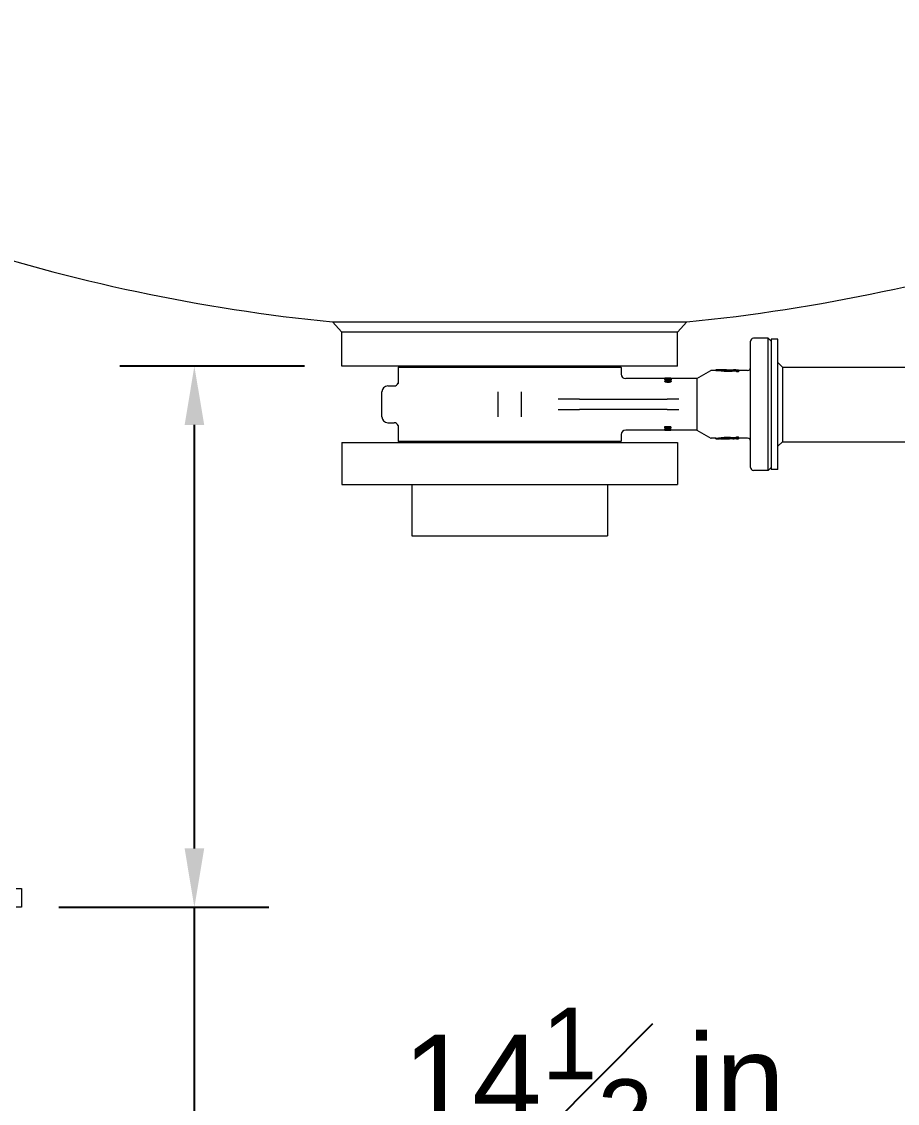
# Model space of a CAD drawing. Header units: inches. Extents: x 20 to 536, y 8 to 344.
# Drawn here: x 95.72 to 119.19, y 42.49 to 71.48 of the extents above; entities that cross this region are included whole.
import ezdxf

# ---------------------------------------------------------------- set-up
doc = ezdxf.new("R2010")
doc.units = ezdxf.units.IN
doc.header["$LTSCALE"] = 16
doc.header["$MEASUREMENT"] = 0
doc.layers.add('Dimension (ANSI)', color=7, linetype='Continuous', lineweight=25)
doc.layers.add('Visible (ANSI)', color=7, linetype='Continuous', lineweight=50)
doc.styles.add('MEMCOR Medium', font='arial.ttf')
doc.dimstyles.new('Default (ANSI)', dxfattribs={"dimscale": 16, "dimtxt": 0.15, "dimasz": 0.098425, "dimexe": 0.125, "dimexo": 0.0625, "dimgap": 0.031496, "dimtad": 0, "dimtih": 1, "dimtoh": 1, "dimdec": 4, "dimrnd": 1e-08, "dimzin": 3, "dimdsep": 46, "dimlunit": 5, "dimtxsty": 'MEMCOR Medium', "dimcen": 0.09, "dimdle": 0.393701, "dimclrd": 256, "dimclre": 256, "dimclrt": 256, "dimadec": 0, "dimazin": 1, "dimtfac": 0.8, "dimtofl": 0, "dimtmove": 0, "dimatfit": 3, "dimfxl": 1, "dimfrac": 1, "dimtolj": 1, "dimtzin": 4, "dimlwd": -1, "dimlwe": -1, "dimarcsym": 0})

# ---------------------------------------------------------------- blocks, each defined once
blk = doc.blocks.new('*D20')
at = {"layer": 'Defpoints', "color": 0, "transparency": 16777216}
for p in [(100.348, 62.243), (104.299, 62.243), (95.717, 47.744)]:
    blk.add_point(p, dxfattribs=at)
at = {"layer": 'Dimension (ANSI)', "transparency": 16777216}
for p, q in [((103.299, 62.243), (98.348, 62.243)), ((100.348, 49.319), (100.348, 60.669)), ((96.717, 47.744), (102.348, 47.744)), ((100.348, 40.7), (100.348, 47.744)), ((101.923, 40.7), (100.348, 40.7))]:
    blk.add_line(p, q, dxfattribs=at)
for points in [[(100.086, 60.669), (100.611, 60.669), (100.348, 62.243)], [(100.086, 49.319), (100.611, 49.319), (100.348, 47.744)]]:
    blk.add_solid(points, dxfattribs=at)
at = {"layer": 'Dimension (ANSI)', "transparency": 16777216, "char_height": 2.4, "attachment_point": 5, "style": 'MEMCOR Medium'}
for s, insert in [('\\A1; 14{\\H0.8x;\\S1#2;} in', (110.59, 43.132)), ('\\A1;[368.3 mm]', (110.59, 38.658))]:
    blk.add_mtext(s, dxfattribs=dict(at, insert=insert))
blk = doc.blocks.new('*D23')
at = {"layer": 'Defpoints', "color": 0, "transparency": 16777216}
for p in [(35.249, 156.991), (108.224, 156.991), (86.003, 47.744)]:
    blk.add_point(p, dxfattribs=at)
at = {"layer": 'Dimension (ANSI)', "transparency": 16777216}
for p, q in [((107.224, 156.991), (33.249, 156.991)), ((35.249, 155.416), (35.249, 97.173)), ((35.249, 49.319), (35.249, 88.193)), ((85.003, 47.744), (33.249, 47.744))]:
    blk.add_line(p, q, dxfattribs=at)
for points in [[(34.986, 155.416), (35.511, 155.416), (35.249, 156.991)], [(34.986, 49.319), (35.511, 49.319), (35.249, 47.744)]]:
    blk.add_solid(points, dxfattribs=at)
at = {"layer": 'Dimension (ANSI)', "transparency": 16777216, "char_height": 2.4, "attachment_point": 5, "style": 'MEMCOR Medium'}
for s, insert in [('\\A1; 109{\\H0.8x;\\S1#4;} in', (35.249, 95.131)), ('\\A1;[2774.9 mm]', (35.249, 90.641))]:
    blk.add_mtext(s, dxfattribs=dict(at, insert=insert))

msp = doc.modelspace()

# ---------------------------------------------------------------- linework, layer by layer
at = {"layer": 'Visible (ANSI)', "linetype": 'Continuous', "lineweight": 18}
for p, q in [((104.05038, 63.42994), (108.79923, 63.42994)), ((104.29923, 63.15601), (104.05038, 63.42994)), ((108.79923, 63.42994), (113.54808, 63.42994)), ((113.29923, 63.15601), (113.54808, 63.42994)), ((104.29923, 62.24347), (104.29923, 63.15601)), ((113.29923, 63.15601), (104.29923, 63.15601)), ((113.29923, 62.24347), (113.29923, 63.15601)), ((115.25592, 59.52709), (115.25592, 62.91261)), ((115.72836, 62.99135), (115.33466, 62.99135)), ((115.72836, 59.44835), (115.72836, 62.99135)), ((115.8071, 62.91261), (115.72836, 62.99135)), ((115.8071, 62.96985), (115.8071, 59.46985)), ((115.9864, 62.96985), (115.8071, 62.96985)), ((115.9864, 59.46985), (115.9864, 62.96985)), ((116.1114, 62.21985), (115.9864, 62.34485)), ((113.29923, 62.24347), (104.29923, 62.24347)), ((105.84647, 62.24347), (105.8071, 62.2041)), ((111.79135, 62.2041), (105.8071, 62.2041)), ((105.8071, 62.2041), (105.8071, 61.78803)), ((111.75198, 62.24347), (111.79135, 62.2041)), ((111.79135, 62.2041), (111.79135, 62.02693)), ((113.81788, 61.90882), (114.18836, 62.12272)), ((114.32915, 62.12536), (114.1982, 62.12536)), ((114.32915, 62.14269), (114.32915, 62.14544)), ((114.37679, 62.14544), (114.32915, 62.14544)), ((114.32915, 62.14269), (114.32915, 62.12255)), ((114.37679, 62.14544), (114.37679, 62.14484)), ((114.45395, 62.14544), (114.40671, 62.14544)), ((114.40671, 62.14544), (114.40671, 62.14458)), ((114.42677, 62.12054), (114.42677, 62.14073)), ((114.7802, 62.12914), (114.7802, 62.1087)), ((114.86025, 62.14544), (114.81301, 62.14544)), ((114.86025, 62.14544), (114.86025, 62.13446)), ((114.92954, 62.13954), (114.8819, 62.13954)), ((114.8819, 62.13369), (114.8819, 62.13954)), ((114.8819, 62.11426), (114.8819, 62.12448)), ((114.8819, 62.11426), (114.92954, 62.11426)), ((114.8819, 62.11426), (114.8819, 62.09347)), ((114.92954, 62.09347), (114.8819, 62.09347)), ((114.92954, 62.13954), (114.92954, 62.11426)), ((115.17718, 62.12536), (114.92954, 62.12536)), ((114.92954, 62.11426), (114.92954, 62.09347)), ((116.1114, 62.21985), (123.91045, 62.21985)), ((116.1114, 62.21985), (116.1114, 60.53435)), ((112.96171, 61.90882), (111.90946, 61.90882)), ((112.9583, 61.89557), (112.9583, 61.88331)), ((112.9583, 61.84987), (112.9583, 61.83671)), ((112.97819, 61.92006), (112.96171, 61.92006)), ((112.96171, 61.9124), (112.96171, 61.92006)), ((112.96171, 61.9124), (112.97819, 61.9124)), ((112.96171, 61.9124), (112.96171, 61.90058)), ((112.97819, 61.92006), (112.97819, 61.91825)), ((113.08637, 61.91825), (112.97819, 61.91825)), ((112.97819, 61.91622), (112.97819, 61.9124)), ((112.97819, 61.91622), (113.12365, 61.91622)), ((112.97819, 61.9124), (112.97819, 61.90502)), ((113.10115, 61.92006), (113.08637, 61.92006)), ((113.08637, 61.91825), (113.08637, 61.92006)), ((113.12365, 61.90434), (113.11114, 61.90434)), ((113.12365, 61.91791), (113.12365, 61.91622)), ((113.12365, 61.91622), (113.12365, 61.90434)), ((113.81788, 61.90882), (113.12365, 61.90882)), ((113.12639, 61.89557), (113.12639, 61.88331)), ((113.12639, 61.84987), (113.12639, 61.83671)), ((113.81788, 61.90882), (113.81788, 60.53087)), ((105.37423, 60.8852), (105.37423, 61.55449)), ((105.53171, 61.71197), (105.7023, 61.71197)), ((108.48427, 61.55185), (108.48427, 60.88784)), ((109.11419, 60.88784), (109.11419, 61.55185)), ((110.45633, 61.35764), (110.10166, 61.35764)), ((110.67278, 61.35764), (110.45633, 61.35764)), ((110.67278, 61.35764), (111.87542, 61.35764)), ((111.87542, 61.35764), (113.02398, 61.35764)), ((113.33055, 61.35764), (113.02398, 61.35764)), ((110.10166, 61.08205), (110.45633, 61.08205)), ((110.45633, 61.08205), (110.67278, 61.08205)), ((111.87542, 61.08205), (110.67278, 61.08205)), ((113.02398, 61.08205), (111.87542, 61.08205)), ((113.02398, 61.08205), (113.33055, 61.08205)), ((105.53171, 60.72772), (105.7023, 60.72772)), ((105.8071, 60.65166), (105.8071, 60.23559)), ((112.96171, 60.62511), (113.12312, 60.62511)), ((112.96171, 60.61147), (112.96171, 60.62511)), ((113.12312, 60.61147), (112.96171, 60.61147)), ((112.96171, 60.59169), (112.96171, 60.61147)), ((112.98028, 60.5997), (112.98028, 60.59136)), ((112.98028, 60.5997), (113.10455, 60.5997)), ((113.10455, 60.59136), (113.10455, 60.5997)), ((113.12312, 60.61147), (113.12312, 60.62511)), ((113.12312, 60.61147), (113.12312, 60.59188)), ((111.79135, 60.41276), (111.79135, 60.23559)), ((112.96171, 60.53087), (111.90946, 60.53087)), ((112.96171, 60.55971), (112.99273, 60.55971)), ((112.96171, 60.54739), (112.96171, 60.55971)), ((113.12312, 60.54739), (112.96171, 60.54739)), ((112.96171, 60.54184), (112.96171, 60.54739)), ((112.96171, 60.54184), (113.10089, 60.54184)), ((112.96171, 60.52709), (112.96171, 60.53905)), ((112.96171, 60.52384), (112.96171, 60.52709)), ((112.96171, 60.51963), (112.96171, 60.52384)), ((112.96171, 60.52384), (113.12312, 60.52384)), ((112.97819, 60.51963), (112.96171, 60.51963)), ((112.97819, 60.51963), (112.97819, 60.52384)), ((113.08637, 60.52144), (112.97819, 60.52144)), ((112.99101, 60.57126), (112.99101, 60.58404)), ((113.12312, 60.52649), (112.99532, 60.52649)), ((113.08637, 60.51963), (113.08637, 60.52384)), ((113.10115, 60.51963), (113.08637, 60.51963)), ((113.093, 60.55971), (113.12312, 60.55971)), ((113.10115, 60.51963), (113.10115, 60.52384)), ((113.11691, 60.53843), (113.12312, 60.53843)), ((113.12312, 60.54739), (113.12312, 60.55971)), ((113.12312, 60.54739), (113.12312, 60.53919)), ((113.12312, 60.52649), (113.12312, 60.53843)), ((113.81788, 60.53087), (113.12312, 60.53087)), ((113.12312, 60.52649), (113.12312, 60.52384)), ((113.12365, 60.52178), (113.12365, 60.53087)), ((113.81788, 60.53087), (114.18836, 60.31697)), ((114.32915, 60.31433), (114.1982, 60.31433)), ((114.32915, 60.297), (114.32915, 60.31714)), ((114.32915, 60.29425), (114.32915, 60.297)), ((114.42677, 60.29897), (114.42677, 60.31915)), ((114.7802, 60.331), (114.7802, 60.31055)), ((114.86025, 60.29425), (114.86025, 60.30523)), ((114.8819, 60.34622), (114.92954, 60.34622)), ((114.8819, 60.32543), (114.8819, 60.34622)), ((114.92954, 60.32543), (114.8819, 60.32543)), ((114.8819, 60.31521), (114.8819, 60.32543)), ((114.8819, 60.30015), (114.8819, 60.306)), ((114.8819, 60.30015), (114.92954, 60.30015)), ((114.92954, 60.32543), (114.92954, 60.34622)), ((114.92954, 60.32543), (114.92954, 60.30015)), ((115.17718, 60.31433), (114.92954, 60.31433)), ((116.1114, 60.53435), (116.1114, 60.21985)), ((104.29923, 60.19622), (113.29923, 60.19622)), ((104.29923, 60.19622), (104.29923, 59.07122)), ((105.8071, 60.23559), (111.79135, 60.23559)), ((105.84647, 60.19622), (105.8071, 60.23559)), ((111.75198, 60.19622), (111.79135, 60.23559)), ((113.29923, 60.19622), (113.29923, 59.07122)), ((114.37679, 60.29425), (114.32915, 60.29425)), ((114.37679, 60.29485), (114.37679, 60.29425)), ((114.40671, 60.29425), (114.40671, 60.29512)), ((114.45395, 60.29425), (114.40671, 60.29425)), ((114.86025, 60.29425), (114.81301, 60.29425)), ((116.1114, 60.21985), (115.9864, 60.09485)), ((116.1114, 60.21985), (124.05021, 60.21985)), ((115.72836, 59.44835), (115.33466, 59.44835)), ((115.8071, 59.52709), (115.72836, 59.44835)), ((115.9864, 59.46985), (115.8071, 59.46985)), ((104.29923, 59.07122), (113.29923, 59.07122)), ((106.17423, 59.07122), (106.17423, 57.69622)), ((111.42423, 59.07122), (111.42423, 57.69622)), ((106.17423, 57.69622), (111.42423, 57.69622)), ((95.57347, 48.24397), (95.7173, 48.24397)), ((95.7173, 48.24397), (95.7173, 47.74397)), ((95.7173, 47.74397), (95.57347, 47.74397))]:
    msp.add_line(p, q, dxfattribs=at)
for centre, radius, start, end in [((108.79923, 111.50597), 48.31, 251.772129, 264.35874), ((108.79923, 111.50597), 48.31, 275.64126, 288.227871), ((115.33466, 62.91261), 0.07874, 90, 180), ((114.1982, 62.10567), 0.01969, 90, 120), ((115.17718, 62.2041), 0.07874, 270, 0), ((105.7023, 61.82221), 0.11024, 270, 341.937897), ((111.90946, 62.02693), 0.11811, 180, 270), ((105.53171, 61.55449), 0.15748, 90, 180), ((105.53171, 60.8852), 0.15748, 180, 270), ((105.7023, 60.61748), 0.11024, 18.062103, 90), ((111.90946, 60.41276), 0.11811, 90, 180), ((114.1982, 60.33402), 0.01969, 240, 270), ((115.17718, 60.23559), 0.07874, 0, 90), ((115.33466, 59.52709), 0.07874, 180, 270)]:
    msp.add_arc(centre, radius, start, end, dxfattribs=at)
for centre, major_axis, ratio, start_param, end_param in [((114.01294, 61.21985), (4.10717, 0), 0.22535973, 1.46986752, 1.49373155), ((114.01294, 61.21985), (-4.01807, 0), 0.22535973, 4.6092143, 4.63361187), ((114.22963, 61.21985), (4.10717, 0), 0.22535973, 1.52676978, 1.53495966), ((114.22963, 61.21985), (4.10717, 0), 0.22535973, 1.43978472, 1.51425269), ((114.01294, 61.21985), (4.10717, 0), 0.22535973, 1.39844189, 1.4544693), ((114.01294, 61.21985), (4.10717, 0), 0.22535973, 1.35761354, 1.38288267), ((114.01294, 61.21985), (-4.01807, 0), 0.22535973, 4.49440365, 4.52025709), ((114.22963, 61.21985), (4.10717, 0), 0.22535973, 1.41130756, 1.42716465), ((112.75548, 61.21985), (-1.34262, 0), 0.51315789, 1.72500719, 1.7495237), ((112.75548, 61.21985), (-1.36564, 0), 0.51315789, 1.72238786, 1.82650113), ((112.79526, 61.21985), (-1.3776, 0), 0.5087001, 1.71653689, 1.81109698), ((114.01294, 61.21985), (-4.01807, 0), 0.22535973, 1.64957343, 1.67397101), ((114.01294, 61.21985), (-4.10717, 0), 0.22535973, 1.6478611, 1.67172513), ((114.22963, 61.21985), (-4.10717, 0), 0.22535973, 1.62733996, 1.70180793), ((114.01294, 61.21985), (-4.10717, 0), 0.22535973, 1.68712335, 1.74315077), ((114.01294, 61.21985), (-4.01807, 0), 0.22535973, 1.76292822, 1.78878166), ((114.01294, 61.21985), (-4.10717, 0), 0.22535973, 1.75870998, 1.78397911), ((114.22963, 61.21985), (-4.10717, 0), 0.22535973, 1.714428, 1.7302851), ((114.22963, 61.21985), (-4.10717, 0), 0.22535973, 1.60663299, 1.61482287)]:
    msp.add_ellipse(centre, major_axis=major_axis, ratio=ratio, start_param=start_param, end_param=end_param, dxfattribs=at)
for points in [[(114.40671, 62.14544), (114.40671, 62.14544), (114.4079, 62.14514), (114.4104, 62.14454)], [(114.46174, 62.14396), (114.45648, 62.14493), (114.45395, 62.14544), (114.45395, 62.14544)], [(112.99362, 61.88962), (112.99211, 61.88948), (112.99063, 61.88932), (112.98921, 61.88913)], [(113.09542, 61.88914), (113.09414, 61.88931), (113.09282, 61.88945), (113.09147, 61.88958)], [(114.45395, 60.29425), (114.45395, 60.29425), (114.45648, 60.29476), (114.46174, 60.29573)], [(114.4104, 60.29515), (114.4079, 60.29455), (114.40671, 60.29425), (114.40671, 60.29425)]]:
    msp.add_open_spline(points, degree=3, dxfattribs=at)
for points, knots in [([(114.42677, 62.14073), (114.43825, 62.13815), (114.45458, 62.1347), (114.4932, 62.12791), (114.51862, 62.12412), (114.57445, 62.11874), (114.60488, 62.11723), (114.63348, 62.11723), (114.66208, 62.11723), (114.69251, 62.11874), (114.74234, 62.12354), (114.76277, 62.12633), (114.7802, 62.12914)], [-0.63725824, -0.63725824, -0.63725824, -0.63725824, -0.4358884, -0.4358884, -0.2179442, -0.2179442, 0, 0, 0, 0.2179442, 0.2179442, 0.38907168, 0.38907168, 0.38907168, 0.38907168]), ([(114.7802, 62.1087), (114.76278, 62.10582), (114.74235, 62.10297), (114.69251, 62.09805), (114.66209, 62.0965), (114.63348, 62.0965), (114.60487, 62.0965), (114.57444, 62.09805), (114.51861, 62.10356), (114.49319, 62.10744), (114.45459, 62.11438), (114.43825, 62.11791), (114.42677, 62.12054)], [-0.38914701, -0.38914701, -0.38914701, -0.38914701, -0.21798988, -0.21798988, 0, 0, 0, 0.21798988, 0.21798988, 0.43597976, 0.43597976, 0.63740827, 0.63740827, 0.63740827, 0.63740827]), ([(114.71733, 62.13172), (114.71243, 62.13127), (114.7074, 62.13085), (114.68015, 62.12879), (114.65608, 62.12786), (114.63348, 62.12786), (114.61088, 62.12786), (114.5868, 62.12879), (114.54259, 62.13213), (114.52244, 62.13449), (114.50058, 62.13751), (114.49489, 62.13836), (114.48964, 62.13918)], [-0.212255295, -0.212255295, -0.212255295, -0.212255295, -0.172243729, -0.172243729, 0, 0, 0, 0.172243729, 0.172243729, 0.344487458, 0.344487458, 0.409007072, 0.409007072, 0.409007072, 0.409007072]), ([(114.81301, 62.14544), (114.81301, 62.14544), (114.80848, 62.14452), (114.79126, 62.14143), (114.77968, 62.13946), (114.76618, 62.1375)], [2.066873638, 2.066873638, 2.066873638, 2.066873638, 2.239108848, 2.239108848, 2.390237986, 2.390237986, 2.390237986, 2.390237986]), ([(114.81752, 62.1359), (114.82757, 62.13792), (114.8362, 62.13982), (114.85451, 62.14398), (114.86025, 62.14544), (114.86025, 62.14544)], [0.527386611, 0.527386611, 0.527386611, 0.527386611, 0.653804561, 0.653804561, 0.871720721, 0.871720721, 0.871720721, 0.871720721]), ([(105.8071, 61.78803), (105.8071, 61.78803), (105.80728, 61.78774), (105.8087, 61.78537), (105.81146, 61.78088), (105.81578, 61.77369), (105.81582, 61.77363), (105.81585, 61.77357)], [0.574608798, 0.574608798, 0.574608798, 0.574608798, 0.716006805, 0.716006805, 1.149196454, 1.149196454, 1.152850027, 1.152850027, 1.152850027, 1.152850027]), ([(113.04228, 61.90769), (113.02056, 61.90769), (113.00223, 61.90723), (112.98064, 61.90546), (112.97588, 61.90474), (112.96888, 61.90343), (112.96565, 61.90251), (112.96042, 61.90008), (112.95898, 61.89856), (112.95837, 61.89648), (112.9583, 61.89603), (112.9583, 61.89557)], [-0.186250774, -0.186250774, -0.186250774, -0.186250774, -0.132345258, -0.132345258, -0.10238768, -0.10238768, -0.061688522, -0.061688522, -0.013226135, -0.013226135, 0, 0, 0, 0]), ([(112.9583, 61.89557), (112.9583, 61.89444), (112.95867, 61.89328), (112.96035, 61.89103), (112.96157, 61.88996), (112.96577, 61.88742), (112.96916, 61.88607), (112.97814, 61.8836), (112.98424, 61.88244), (113.00482, 61.88005), (113.0197, 61.87943), (113.03709, 61.87925), (113.03975, 61.87924), (113.04241, 61.87924)], [-0.36342485, -0.36342485, -0.36342485, -0.36342485, -0.314566353, -0.314566353, -0.269830239, -0.269830239, -0.205060654, -0.205060654, -0.13258773, -0.13258773, -0.020262921, -0.020262921, 0, 0, 0, 0]), ([(112.9888, 61.86943), (112.98235, 61.87031), (112.97759, 61.8713), (112.96967, 61.87346), (112.96622, 61.87481), (112.96178, 61.87742), (112.96045, 61.87857), (112.95868, 61.88094), (112.9583, 61.88215), (112.9583, 61.88331)], [0.145379097, 0.145379097, 0.145379097, 0.145379097, 0.211784999, 0.211784999, 0.288912783, 0.288912783, 0.345741066, 0.345741066, 0.405337774, 0.405337774, 0.405337774, 0.405337774]), ([(113.04228, 61.87251), (113.01802, 61.87251), (113.00133, 61.87135), (112.98149, 61.8683), (112.97663, 61.86694), (112.96933, 61.86444), (112.96594, 61.86269), (112.96041, 61.85804), (112.95894, 61.85516), (112.95836, 61.85139), (112.9583, 61.85063), (112.9583, 61.84987)], [-0.187600973, -0.187600973, -0.187600973, -0.187600973, -0.140846763, -0.140846763, -0.110286961, -0.110286961, -0.066739037, -0.066739037, -0.013235496, -0.013235496, 0, 0, 0, 0]), ([(112.9583, 61.84987), (112.9583, 61.84785), (112.95869, 61.84577), (112.96041, 61.84182), (112.96166, 61.83996), (112.96601, 61.83555), (112.96955, 61.83321), (112.97856, 61.82919), (112.98461, 61.82724), (113.00013, 61.82434), (113.00763, 61.82349), (113.0193, 61.82264), (113.02367, 61.82242), (113.03035, 61.82219), (113.0327, 61.82214), (113.03627, 61.82208), (113.0375, 61.82207), (113.03995, 61.82205), (113.04118, 61.82204), (113.04241, 61.82204)], [-0.366320233, -0.366320233, -0.366320233, -0.366320233, -0.313617086, -0.313617086, -0.265544382, -0.265544382, -0.19586383, -0.19586383, -0.126420664, -0.126420664, -0.069755425, -0.069755425, -0.036591851, -0.036591851, -0.018698882, -0.018698882, -0.009386338, -0.009386338, 0, 0, 0, 0]), ([(113.04241, 61.80826), (113.02845, 61.80826), (113.01318, 61.80886), (112.98796, 61.81256), (112.98109, 61.81477), (112.97217, 61.81828), (112.96829, 61.82047), (112.96281, 61.8251), (112.96106, 61.82735), (112.95878, 61.83201), (112.9583, 61.83439), (112.9583, 61.83671)], [0, 0, 0, 0, 0.1064092, 0.1064092, 0.199261451, 0.199261451, 0.30297713, 0.30297713, 0.390704034, 0.390704034, 0.480877809, 0.480877809, 0.480877809, 0.480877809]), ([(112.97622, 61.89557), (112.97622, 61.89614), (112.97639, 61.89671), (112.97715, 61.89773), (112.9777, 61.8982), (112.97911, 61.89898), (112.98052, 61.89965), (112.98644, 61.90097), (112.98992, 61.90143), (112.99362, 61.90176)], [-0.147079807, -0.147079807, -0.147079807, -0.147079807, -0.102041421, -0.102041421, -0.061797626, -0.061797626, -0.030238662, -0.030238662, 0, 0, 0, 0]), ([(112.99323, 61.88857), (112.99123, 61.88881), (112.98928, 61.8891), (112.9858, 61.88975), (112.98426, 61.89011), (112.98033, 61.89127), (112.97895, 61.89201), (112.97674, 61.89356), (112.97622, 61.89458), (112.97622, 61.89557)], [-0.0645311603, -0.0645311603, -0.0645311603, -0.0645311603, -0.054473203, -0.054473203, -0.0453115142, -0.0453115142, -0.0283680152, -0.0283680152, 0, 0, 0, 0]), ([(112.97622, 61.84987), (112.97622, 61.85176), (112.9768, 61.85367), (112.97911, 61.85598), (112.98054, 61.85723), (112.98652, 61.85965), (112.98993, 61.86048), (112.99362, 61.86109)], [-0.153015949, -0.153015949, -0.153015949, -0.153015949, -0.063811293, -0.063811293, -0.030391304, -0.030391304, 0, 0, 0, 0]), ([(112.99323, 61.83771), (112.98959, 61.83846), (112.98622, 61.83945), (112.98062, 61.84212), (112.97915, 61.84346), (112.97679, 61.84616), (112.97622, 61.84805), (112.97622, 61.84987)], [-0.0656606858, -0.0656606858, -0.0656606858, -0.0656606858, -0.0489049499, -0.0489049499, -0.0317352905, -0.0317352905, 0, 0, 0, 0]), ([(112.99362, 61.84816), (112.98991, 61.84754), (112.98648, 61.84668), (112.98167, 61.84468), (112.98037, 61.84387), (112.97953, 61.84322)], [0, 0, 0, 0, 0.0305878434, 0.0305878434, 0.0516279302, 0.0516279302, 0.0516279302, 0.0516279302]), ([(113.04241, 61.88674), (113.02693, 61.88674), (113.01784, 61.88701), (113.00659, 61.8874), (112.99935, 61.88781), (112.99323, 61.88857)], [-0.0865547966, -0.0865547966, -0.0865547966, -0.0865547966, -0.0504601915, -0.0504601915, 0, 0, 0, 0]), ([(113.04241, 61.83459), (113.02658, 61.83459), (113.01707, 61.83507), (113.00571, 61.83581), (112.99898, 61.8365), (112.99323, 61.83771)], [-0.0876462716, -0.0876462716, -0.0876462716, -0.0876462716, -0.0479816509, -0.0479816509, 0, 0, 0, 0]), ([(112.99362, 61.90176), (113.00212, 61.90253), (113.01031, 61.90272), (113.02289, 61.90299), (113.0333, 61.90304), (113.04228, 61.90304)], [-0.0957677397, -0.0957677397, -0.0957677397, -0.0957677397, -0.0684617329, -0.0684617329, 0, 0, 0, 0]), ([(113.04228, 61.89092), (113.0333, 61.89092), (113.02291, 61.89087), (113.01031, 61.8906), (113.00212, 61.8904), (112.99362, 61.88962)], [0, 0, 0, 0, 0.0684313138, 0.0684313138, 0.0958308045, 0.0958308045, 0.0958308045, 0.0958308045]), ([(112.99362, 61.86109), (113.00211, 61.86252), (113.01031, 61.86289), (113.02289, 61.86339), (113.0333, 61.86349), (113.04228, 61.86349)], [-0.0957885026, -0.0957885026, -0.0957885026, -0.0957885026, -0.068480317, -0.068480317, 0, 0, 0, 0]), ([(113.04228, 61.85061), (113.03331, 61.85061), (113.02292, 61.85051), (113.01032, 61.85), (113.00211, 61.84962), (112.99362, 61.84816)], [0, 0, 0, 0, 0.0683983214, 0.0683983214, 0.0959615501, 0.0959615501, 0.0959615501, 0.0959615501]), ([(113.12639, 61.89557), (113.12639, 61.8967), (113.12603, 61.89779), (113.12435, 61.89976), (113.12313, 61.90063), (113.11897, 61.90257), (113.11568, 61.9035), (113.10674, 61.90515), (113.1007, 61.90584), (113.08064, 61.90724), (113.06562, 61.90758), (113.04786, 61.90768), (113.04507, 61.90769), (113.04228, 61.90769)], [-0.352389821, -0.352389821, -0.352389821, -0.352389821, -0.306030752, -0.306030752, -0.263970579, -0.263970579, -0.204698491, -0.204698491, -0.135386695, -0.135386695, -0.021232323, -0.021232323, 0, 0, 0, 0]), ([(113.04228, 61.90304), (113.05841, 61.90304), (113.06805, 61.90283), (113.07829, 61.90259), (113.08539, 61.9023), (113.09147, 61.90173)], [-0.0787529308, -0.0787529308, -0.0787529308, -0.0787529308, -0.0500105562, -0.0500105562, 0, 0, 0, 0]), ([(113.09147, 61.88958), (113.08535, 61.89017), (113.07819, 61.89046), (113.06796, 61.89071), (113.05836, 61.89092), (113.04228, 61.89092)], [0, 0, 0, 0, 0.0503829338, 0.0503829338, 0.0786654707, 0.0786654707, 0.0786654707, 0.0786654707]), ([(113.12639, 61.84987), (113.12639, 61.85195), (113.126, 61.854), (113.12416, 61.8577), (113.12283, 61.85935), (113.11837, 61.86296), (113.11492, 61.8647), (113.10611, 61.86764), (113.10013, 61.86901), (113.07944, 61.87167), (113.06488, 61.87231), (113.04758, 61.8725), (113.04493, 61.87251), (113.04228, 61.87251)], [-0.401198967, -0.401198967, -0.401198967, -0.401198967, -0.339239024, -0.339239024, -0.283716192, -0.283716192, -0.209019785, -0.209019785, -0.131845749, -0.131845749, -0.020176299, -0.020176299, 0, 0, 0, 0]), ([(113.04228, 61.86349), (113.05729, 61.86349), (113.06722, 61.86315), (113.07903, 61.86258), (113.08571, 61.86204), (113.09147, 61.86104)], [-0.0909123665, -0.0909123665, -0.0909123665, -0.0909123665, -0.0478393759, -0.0478393759, 0, 0, 0, 0]), ([(113.09147, 61.84811), (113.08579, 61.84912), (113.07923, 61.84967), (113.06885, 61.85019), (113.05872, 61.85061), (113.04228, 61.85061)], [0, 0, 0, 0, 0.0471598641, 0.0471598641, 0.079988536, 0.079988536, 0.079988536, 0.079988536]), ([(113.04241, 61.87924), (113.06098, 61.87924), (113.08004, 61.87991), (113.10344, 61.88301), (113.10841, 61.88418), (113.11549, 61.88612), (113.11883, 61.88743), (113.12421, 61.89062), (113.1257, 61.89242), (113.12633, 61.89464), (113.12639, 61.89511), (113.12639, 61.89557)], [-0.188969819, -0.188969819, -0.188969819, -0.188969819, -0.133911297, -0.133911297, -0.104526704, -0.104526704, -0.062503335, -0.062503335, -0.013191232, -0.013191232, 0, 0, 0, 0]), ([(113.09173, 61.88861), (113.08403, 61.88765), (113.0755, 61.8873), (113.06194, 61.88684), (113.05177, 61.88674), (113.04241, 61.88674)], [-0.103779114, -0.103779114, -0.103779114, -0.103779114, -0.071310075, -0.071310075, 0, 0, 0, 0]), ([(113.04241, 61.82204), (113.06021, 61.82204), (113.07841, 61.82306), (113.09854, 61.82717), (113.1046, 61.82871), (113.11465, 61.83303), (113.11828, 61.83533), (113.12415, 61.84102), (113.12573, 61.84432), (113.12634, 61.84834), (113.12639, 61.84911), (113.12639, 61.84987)], [-0.32937722, -0.32937722, -0.32937722, -0.32937722, -0.17104907, -0.17104907, -0.115548814, -0.115548814, -0.069101164, -0.069101164, -0.013221831, -0.013221831, 0, 0, 0, 0]), ([(113.09173, 61.83778), (113.08828, 61.83705), (113.08458, 61.8365), (113.07706, 61.83568), (113.07186, 61.83526), (113.06047, 61.83483), (113.05706, 61.83474), (113.05185, 61.83465), (113.05002, 61.83463), (113.04723, 61.83461), (113.04628, 61.8346), (113.04484, 61.8346), (113.04435, 61.83459), (113.04338, 61.83459), (113.0429, 61.83459), (113.04241, 61.83459)], [-0.174413692, -0.174413692, -0.174413692, -0.174413692, -0.115670729, -0.115670729, -0.054377333, -0.054377333, -0.028614968, -0.028614968, -0.01465395, -0.01465395, -0.007398215, -0.007398215, -0.003686578, -0.003686578, 0, 0, 0, 0]), ([(113.12639, 61.83671), (113.12639, 61.83316), (113.12526, 61.82946), (113.12004, 61.82326), (113.11681, 61.82081), (113.10949, 61.8171), (113.10443, 61.81497), (113.08816, 61.81117), (113.07933, 61.81), (113.06141, 61.80854), (113.05177, 61.80826), (113.04241, 61.80826)], [0, 0, 0, 0, 0.060739198, 0.060739198, 0.107105828, 0.107105828, 0.140579606, 0.140579606, 0.172845783, 0.172845783, 0.207243166, 0.207243166, 0.207243166, 0.207243166]), ([(113.09147, 61.90173), (113.0935, 61.90154), (113.09548, 61.9013), (113.099, 61.90077), (113.10057, 61.90048), (113.10447, 61.89951), (113.10581, 61.89888), (113.10797, 61.89752), (113.10847, 61.89655), (113.10847, 61.89557)], [-0.0640399717, -0.0640399717, -0.0640399717, -0.0640399717, -0.0539442507, -0.0539442507, -0.0447893953, -0.0447893953, -0.0282701158, -0.0282701158, 0, 0, 0, 0]), ([(113.09147, 61.86104), (113.09517, 61.86038), (113.09864, 61.85951), (113.10424, 61.85713), (113.10566, 61.85594), (113.10794, 61.85346), (113.10847, 61.85166), (113.10847, 61.84987)], [-0.0649643533, -0.0649643533, -0.0649643533, -0.0649643533, -0.0479606216, -0.0479606216, -0.0311867312, -0.0311867312, 0, 0, 0, 0]), ([(113.10516, 61.8432), (113.10433, 61.84385), (113.10319, 61.84456), (113.09876, 61.84651), (113.09524, 61.84743), (113.09147, 61.84811)], [0.0379668319, 0.0379668319, 0.0379668319, 0.0379668319, 0.0480075259, 0.0480075259, 0.0658858007, 0.0658858007, 0.0658858007, 0.0658858007]), ([(113.10847, 61.89557), (113.10847, 61.89455), (113.10793, 61.89347), (113.10574, 61.89202), (113.10439, 61.89127), (113.09878, 61.88966), (113.09536, 61.88906), (113.09173, 61.88861)], [-0.125547527, -0.125547527, -0.125547527, -0.125547527, -0.059954436, -0.059954436, -0.029957518, -0.029957518, 0, 0, 0, 0]), ([(113.10847, 61.84987), (113.10847, 61.8481), (113.10795, 61.84625), (113.10581, 61.8437), (113.10443, 61.84235), (113.09875, 61.83958), (113.09538, 61.83855), (113.09173, 61.83778)], [-0.130088001, -0.130088001, -0.130088001, -0.130088001, -0.06286947, -0.06286947, -0.030503797, -0.030503797, 0, 0, 0, 0]), ([(113.12639, 61.88331), (113.12639, 61.88144), (113.1254, 61.87947), (113.12079, 61.876), (113.11784, 61.87458), (113.11087, 61.87231), (113.10622, 61.87108), (113.0979, 61.86979), (113.0969, 61.86964), (113.09588, 61.8695)], [0, 0, 0, 0, 0.052865127, 0.052865127, 0.095304938, 0.095304938, 0.128967502, 0.128967502, 0.133503456, 0.133503456, 0.133503456, 0.133503456]), ([(113.12365, 61.91791), (113.12155, 61.91792), (113.11943, 61.91795), (113.11562, 61.91804), (113.11389, 61.91809), (113.11045, 61.91824), (113.10882, 61.91834), (113.10666, 61.91854), (113.10519, 61.91869), (113.10207, 61.91929), (113.10137, 61.91965), (113.10116, 61.91997), (113.10115, 61.92001), (113.10115, 61.92006)], [-0.243637697, -0.243637697, -0.243637697, -0.243637697, -0.18804168, -0.18804168, -0.139814303, -0.139814303, -0.085271959, -0.085271959, -0.052972768, -0.052972768, -0.008226546, -0.008226546, 0, 0, 0, 0]), ([(105.81585, 60.66612), (105.81582, 60.66606), (105.81578, 60.666), (105.81144, 60.65878), (105.80868, 60.65427), (105.80727, 60.65194), (105.8071, 60.65166), (105.8071, 60.65166)], [-0.003653915, -0.003653915, -0.003653915, -0.003653915, 0, 0, 0.435275465, 0.435275465, 0.574608798, 0.574608798, 0.574608798, 0.574608798]), ([(112.96171, 60.59169), (112.96171, 60.58591), (112.96239, 60.58138), (112.96481, 60.57546), (112.96683, 60.57171), (112.97371, 60.56711), (112.97418, 60.56681), (112.97466, 60.56652)], [-0.266149275, -0.266149275, -0.266149275, -0.266149275, -0.109285448, -0.109285448, -0.007204652, -0.007204652, 0, 0, 0, 0]), ([(112.99101, 60.57126), (112.98523, 60.57464), (112.98334, 60.57799), (112.98084, 60.58325), (112.98028, 60.58733), (112.98028, 60.59136)], [-0.100491297, -0.100491297, -0.100491297, -0.100491297, -0.069388792, -0.069388792, 0, 0, 0, 0]), ([(112.98058, 60.5997), (112.98071, 60.59873), (112.98088, 60.59778), (112.98203, 60.59292), (112.98353, 60.59077), (112.98575, 60.58778), (112.98801, 60.58582), (112.99101, 60.58404)], [0.027720104, 0.027720104, 0.027720104, 0.027720104, 0.044505736, 0.044505736, 0.114852539, 0.114852539, 0.291185784, 0.291185784, 0.291185784, 0.291185784]), ([(113.09487, 60.58487), (113.09768, 60.58687), (113.09983, 60.58903), (113.10238, 60.59294), (113.10367, 60.59539), (113.10425, 60.59968)], [0, 0, 0, 0, 0.0448067037, 0.0448067037, 0.0753049451, 0.0753049451, 0.0753049451, 0.0753049451]), ([(113.10455, 60.59136), (113.10455, 60.58489), (113.10312, 60.58159), (113.10075, 60.5771), (113.09831, 60.57448), (113.09487, 60.57207)], [-0.0858935742, -0.0858935742, -0.0858935742, -0.0858935742, -0.054745413, -0.054745413, 0, 0, 0, 0]), ([(113.1103, 60.56642), (113.11432, 60.56879), (113.11712, 60.57155), (113.12042, 60.5764), (113.12282, 60.58036), (113.12311, 60.59056), (113.12312, 60.59122), (113.12312, 60.59188)], [-0.424072976, -0.424072976, -0.424072976, -0.424072976, -0.17749503, -0.17749503, -0.011337247, -0.011337247, 0, 0, 0, 0]), ([(112.97466, 60.56652), (112.97831, 60.56437), (112.98277, 60.56254), (112.99459, 60.55903), (113.00131, 60.55782), (113.01625, 60.55557), (113.02699, 60.55484), (113.03951, 60.55468), (113.04089, 60.55467), (113.04228, 60.55467)], [-0.168854897, -0.168854897, -0.168854897, -0.168854897, -0.136187178, -0.136187178, -0.095421884, -0.095421884, -0.010582904, -0.010582904, 0, 0, 0, 0]), ([(112.99101, 60.58404), (112.99401, 60.58219), (112.99768, 60.5806), (113.00857, 60.57743), (113.01519, 60.57656), (113.02718, 60.57537), (113.03499, 60.57511), (113.04254, 60.57511)], [0, 0, 0, 0, 0.043260185, 0.043260185, 0.105826832, 0.105826832, 0.202634421, 0.202634421, 0.202634421, 0.202634421]), ([(113.04254, 60.56251), (113.03547, 60.56251), (113.02818, 60.56272), (113.01647, 60.56376), (113.0102, 60.56453), (112.99873, 60.56746), (112.99444, 60.56918), (112.99101, 60.57126)], [-0.189135303, -0.189135303, -0.189135303, -0.189135303, -0.107207927, -0.107207927, -0.049391227, -0.049391227, 0, 0, 0, 0]), ([(113.04228, 60.55467), (113.05077, 60.55467), (113.05931, 60.55494), (113.07291, 60.5561), (113.08037, 60.55691), (113.09632, 60.56033), (113.10295, 60.56253), (113.109, 60.56568), (113.10966, 60.56604), (113.1103, 60.56642)], [-0.264093232, -0.264093232, -0.264093232, -0.264093232, -0.15390777, -0.15390777, -0.081487415, -0.081487415, -0.009253089, -0.009253089, 0, 0, 0, 0]), ([(113.04254, 60.57511), (113.05204, 60.57511), (113.06172, 60.57556), (113.07594, 60.57764), (113.0809, 60.57874), (113.0891, 60.58154), (113.09228, 60.58309), (113.09487, 60.58487)], [0, 0, 0, 0, 0.072372782, 0.072372782, 0.116979411, 0.116979411, 0.15687009, 0.15687009, 0.15687009, 0.15687009]), ([(113.09487, 60.57207), (113.09211, 60.57021), (113.08867, 60.5686), (113.08024, 60.56592), (113.07547, 60.56491), (113.06156, 60.56294), (113.05196, 60.56251), (113.04254, 60.56251)], [-0.156774036, -0.156774036, -0.156774036, -0.156774036, -0.114215048, -0.114215048, -0.071759591, -0.071759591, 0, 0, 0, 0]), ([(113.12365, 60.52178), (113.12155, 60.52177), (113.11943, 60.52174), (113.11562, 60.52165), (113.11389, 60.5216), (113.11045, 60.52145), (113.10882, 60.52135), (113.10666, 60.52115), (113.10519, 60.521), (113.10207, 60.5204), (113.10137, 60.52004), (113.10116, 60.51972), (113.10115, 60.51968), (113.10115, 60.51963)], [-0.243637697, -0.243637697, -0.243637697, -0.243637697, -0.18804168, -0.18804168, -0.139814303, -0.139814303, -0.085271959, -0.085271959, -0.052972768, -0.052972768, -0.008226546, -0.008226546, 0, 0, 0, 0]), ([(114.42677, 60.31915), (114.43825, 60.32178), (114.45459, 60.32531), (114.49319, 60.33226), (114.51861, 60.33613), (114.57444, 60.34164), (114.60487, 60.34319), (114.66209, 60.34319), (114.69251, 60.34164), (114.74235, 60.33672), (114.76278, 60.33387), (114.7802, 60.331)], [1.10638799, 1.10638799, 1.10638799, 1.10638799, 1.3078165, 1.3078165, 1.52580638, 1.52580638, 1.74379626, 1.74379626, 1.96178614, 1.96178614, 2.13294327, 2.13294327, 2.13294327, 2.13294327]), ([(114.7802, 60.31055), (114.76277, 60.31336), (114.74234, 60.31615), (114.69251, 60.32095), (114.66208, 60.32246), (114.60488, 60.32246), (114.57445, 60.32095), (114.51862, 60.31557), (114.4932, 60.31178), (114.45458, 60.30499), (114.43825, 60.30154), (114.42677, 60.29897)], [1.35436976, 1.35436976, 1.35436976, 1.35436976, 1.52549724, 1.52549724, 1.74344144, 1.74344144, 1.96138564, 1.96138564, 2.17932984, 2.17932984, 2.38069968, 2.38069968, 2.38069968, 2.38069968]), ([(114.48964, 60.30051), (114.49489, 60.30133), (114.50058, 60.30218), (114.52244, 60.3052), (114.54259, 60.30756), (114.5868, 60.3109), (114.61088, 60.31183), (114.65608, 60.31183), (114.68015, 60.3109), (114.7074, 60.30884), (114.71243, 60.30842), (114.71733, 60.30797)], [0.968908686, 0.968908686, 0.968908686, 0.968908686, 1.033428301, 1.033428301, 1.20567203, 1.20567203, 1.377915758, 1.377915758, 1.550159487, 1.550159487, 1.590171053, 1.590171053, 1.590171053, 1.590171053]), ([(114.76618, 60.30219), (114.77968, 60.30023), (114.79126, 60.29826), (114.80848, 60.29517), (114.81301, 60.29425), (114.81301, 60.29425)], [1.743509289, 1.743509289, 1.743509289, 1.743509289, 1.894638427, 1.894638427, 2.066873638, 2.066873638, 2.066873638, 2.066873638]), ([(114.86025, 60.29425), (114.86025, 60.29425), (114.85451, 60.29571), (114.8362, 60.29988), (114.82757, 60.30177), (114.81752, 60.30379)], [0.871720721, 0.871720721, 0.871720721, 0.871720721, 1.089636881, 1.089636881, 1.216054831, 1.216054831, 1.216054831, 1.216054831])]:
    msp.add_open_spline(points, degree=3, knots=knots, dxfattribs=at)

# ---------------------------------------------------------------- dimensions: what is measured, and where the dimension line sits
at = {"layer": 'Dimension (ANSI)'}
for base, p1, p2, text, override, picture, middle in [((35.24887, 156.99097), (86.00333, 47.74397), (108.22423, 156.99097), ' <> in\\X[2774.9 mm]', {"dimgap": 0.031496, "dimdec": 4, "dimpost": '', "dimtol": 0, "dimlim": 0, "dimtp": 0, "dimtm": 0, "dimtdec": 2, "dimatfit": 1}, '*D23', (35.24887, 92.68303)), ((100.34842, 62.24347), (95.7173, 47.74397), (104.29923, 62.24347), ' <> in\\X[368.3 mm]', {"dimgap": 0.031496, "dimdec": 4, "dimpost": '', "dimtol": 0, "dimlim": 0, "dimtp": 0, "dimtm": 0, "dimtdec": 2, "dimtmove": 1, "dimatfit": 2}, '*D20', (100.59789, 40.70028))]:
    dim = msp.add_linear_dim(base=base, p1=p1, p2=p2, angle=90, text=text, dimstyle='Default (ANSI)', override=override, dxfattribs=at)
    dim.commit()
    dim.dimension.update_dxf_attribs({"geometry": picture, "text_midpoint": middle, "dimtype": 160})

doc.saveas('drawing.dxf')
